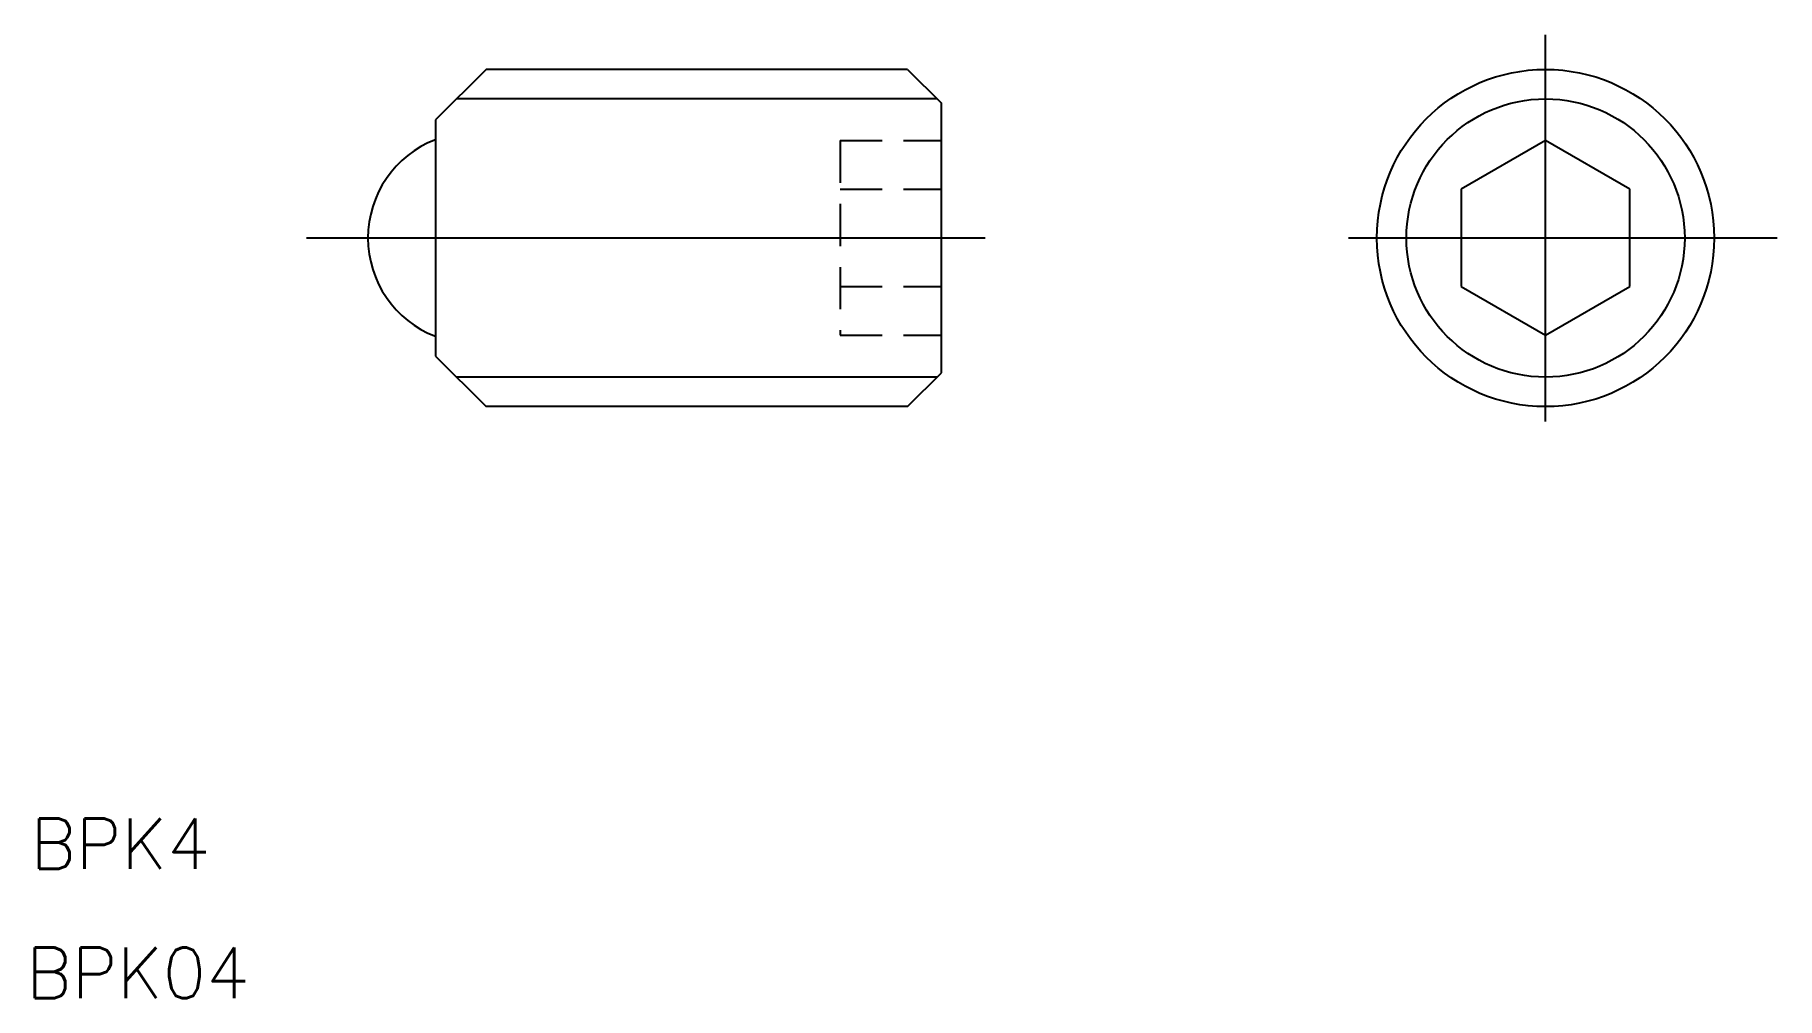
# Model space of a CAD drawing. Extents: x 77.4 to 98, y 110.7 to 122.1.
import ezdxf

# ---------------------------------------------------------------- set-up
doc = ezdxf.new("R2010")
doc.units = 0
doc.linetypes.add('CENTER', pattern=[17.5, 13, -1.5, 1.5, -1.5])
doc.linetypes.add('DASHED', pattern=[0.75, 0.5, -0.25])
doc.layers.get('0').update_dxf_attribs({"linetype": 'CONTINUOUS'})
doc.layers.add('CENTER', color=1, linetype='CENTER')
doc.styles.get("Standard").update_dxf_attribs({"font": 'txt.shx', "bigfont": '@extfont2.shx'})

msp = doc.modelspace()

# ---------------------------------------------------------------- linework, layer by layer
at = {"color": 7, "linetype": 'CONTINUOUS'}
for p, q in [((82.72, 121.674), (82.12, 121.074)), ((87.72, 121.674), (82.72, 121.674)), ((87.72, 121.674), (88.12, 121.274)), ((88.12, 118.074), (88.12, 121.274)), ((82.12, 121.074), (82.12, 118.508)), ((95.286, 120.829), (94.286, 120.252)), ((96.286, 120.252), (95.286, 120.829)), ((94.286, 120.252), (94.286, 119.097)), ((96.286, 119.097), (96.286, 120.252)), ((94.286, 119.097), (95.286, 118.52)), ((95.286, 118.52), (96.286, 119.097)), ((87.72, 117.674), (88.12, 118.074)), ((87.72, 117.674), (82.72, 117.674))]:
    msp.add_line(p, q, dxfattribs=at)
at = {"color": 3, "linetype": 'CONTINUOUS'}
for p, q in [((88.07, 121.324), (82.37, 121.324)), ((88.07, 118.024), (82.37, 118.024))]:
    msp.add_line(p, q, dxfattribs=at)
at = {"color": 3, "linetype": 'DASHED'}
for p, q in [((86.92, 120.829), (86.92, 118.52)), ((86.92, 120.829), (86.92, 118.52)), ((86.92, 120.829), (88.12, 120.829)), ((86.92, 120.252), (88.12, 120.252)), ((86.92, 119.097), (88.12, 119.097)), ((86.92, 118.52), (88.12, 118.52))]:
    msp.add_line(p, q, dxfattribs=at)
at = {"linetype": 'CONTINUOUS'}
for p, q in [((82.12, 118.508), (82.12, 118.274)), ((82.12, 118.274), (82.72, 117.674))]:
    msp.add_line(p, q, dxfattribs=at)
at = {"color": 7, "linetype": 'CONTINUOUS'}
msp.add_circle((95.286, 119.674), 2, dxfattribs=at)
at = {"color": 3, "linetype": 'CONTINUOUS'}
msp.add_circle((95.286, 119.674), 1.65, dxfattribs=at)
at = {"color": 7, "linetype": 'CONTINUOUS'}
msp.add_arc((82.57, 119.674), 1.25, 111.1002, 248.8998, dxfattribs=at)
at = {"layer": 'CENTER', "color": 1, "linetype": 'CENTER'}
for p, q in [((95.286, 117.499), (95.286, 122.084)), ((88.64, 119.674), (80.589, 119.674)), ((98.033, 119.674), (92.947, 119.674))]:
    msp.add_line(p, q, dxfattribs=at)

# ---------------------------------------------------------------- texts
for s, p in [('BPK4', (77.316, 112.19)), ('BPK04', (77.266, 110.657))]:
    msp.add_text(s, height=0.6).set_placement(p)

doc.saveas('drawing.dxf')
